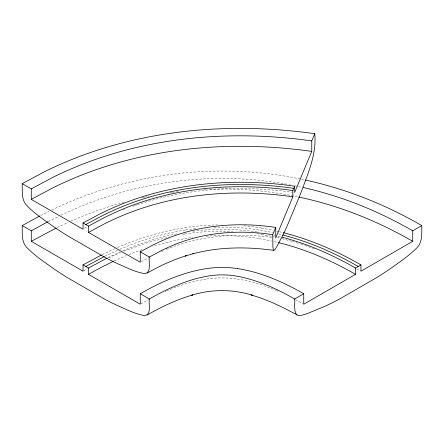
<?xml version="1.0" encoding="UTF-8"?>
<svg xmlns="http://www.w3.org/2000/svg" width="444" height="444" viewBox="0 0 444 444"><rect width="100%" height="100%" fill="white"/><g stroke="black" fill="none" stroke-linecap="round" stroke-linejoin="round"><path stroke-width="0.33" stroke-dasharray="2.22 1.67" d="M83.572 270.901L87.252 268.814M140.815 303.918L148.551 299.633M84.443 228.455L87.268 226.862M141.309 261.688L148.707 257.648M48.279 221.523L58.824 216.25M40.804 215.434L48.957 211.35M102.359 254.54L114.752 248.712M104.873 256.227L117.643 250.233M107.903 257.659L119.985 251.998M57.243 227.5L68.004 222.45M51.687 210.029C128.377 172.883 217.305 161.66 300.76 179.071M60.95 215.229C130.841 181.613 211.327 170.324 287.668 184.36M108.752 257.748L121.212 252.22M114.141 260.95L126.246 255.611M70.779 221.206C88.445 213.398 106.688 206.887 125.33 201.831M161.377 251.559L163.431 250.671M165.024 291.619L166.067 291.164M117.516 247.497C134.277 240.237 151.704 234.471 169.564 230.603A161.91 93.479 0 0 1 184.793 227.783M119.83 249.278C136.28 242.152 153.385 236.48 170.912 232.689A158.053 91.248 0 0 1 185.781 229.937M122.655 250.838C138.639 243.945 155.245 238.456 172.266 234.771A155.25 89.633 0 0 1 178.433 233.516M166.556 290.953C179.382 285.453 192.79 281.091 206.632 279.071M166.522 249.384C199.672 235.503 236.563 232.667 271.961 237.407M123.882 251.121L147.735 242.607L169.564 236.896M128.838 254.545L141.969 249.611M122.955 209.979L124.503 209.374M132.812 206.294L133.833 205.933M134.343 205.755L135.365 205.4M135.881 205.228L136.907 204.878M137.424 204.701L147.913 201.398M154.54 245.582L172.266 241.064A155.25 89.633 0 0 1 184.676 238.711M148.446 201.243C194.944 187.54 244.361 185.709 292.23 192.158M141.952 197.741L143.856 197.319M144.472 197.192L149.417 196.165M169.891 192.657L171.811 192.385M172.455 192.296L178.921 191.481M204.001 189.399L207.326 189.255M209.984 189.155C239.594 188.189 269.314 190.803 298.296 196.931M237.368 279.071C250.854 281.035 263.936 285.237 276.468 290.531M261.416 228.138L263.608 228.505A165.151 95.349 0 0 1 273.365 230.375M260.367 230.275L264.646 231.013A161.261 93.101 0 0 1 272.561 232.573M261.416 234.426L263.608 234.793A165.151 95.349 0 0 1 274.436 236.896M259.324 238.711L263.497 239.427A157.398 90.87 0 0 1 271.734 241.064M288.933 184.593L290.198 184.826M295.204 185.803L297.069 186.18M301.415 179.204L304.651 179.892M298.296 186.441L302.048 187.257M276.656 231.096L278.865 231.602M273.854 235.237L274.908 235.481M277.211 237.512L281.063 238.422M273.854 241.53L278.061 242.518M279.415 231.735L282.7 232.534M278.488 233.921L281.696 234.71M278.061 236.23L280.153 236.746M282.151 238.694L291.836 241.292M292.391 241.453L300.632 243.989M301.171 244.167L311.405 247.735M312.504 248.146L315.795 249.4M276.956 290.742L277.933 291.164M295.449 299.633L303.185 303.918M356.748 268.814L360.428 270.901M185.747 229.853A141.375 81.624 0 0 1 196.387 228.477M213.997 227.256A141.375 81.624 0 0 1 260.412 230.197M184.754 227.705A145.227 83.849 0 0 1 217.61 224.942M243.934 225.863A145.227 83.849 0 0 1 261.455 228.055M182.584 234.426A161.91 93.479 0 0 1 184.793 234.077M184.754 233.999A145.227 83.849 0 0 1 232.967 231.429M257.026 233.666A145.227 83.849 0 0 1 261.455 234.349M206.61 279.021A63.187 36.48 0 0 1 237.39 279.021M184.637 238.628A137.523 79.398 0 0 1 192.957 237.435M206.127 236.175A137.523 79.398 0 0 1 259.363 238.628M192.957 231.141A137.523 79.398 0 0 1 257.265 232.007"/><path stroke-width="0.67" d="M22.2 225.585L31.28 230.83L31.28 241.314L83.05 271.201L83.05 264.907L88.495 268.054L88.495 274.348L140.265 304.234L140.265 293.745L149.345 298.99C148.335 303.924 151.959 314.896 144.472 315.59C135.143 313.947 126.557 309.535 117.932 305.788A360.578 208.181 60 0 1 105.012 299.35L66.533 277.139A360.578 208.181 60 0 1 53.613 268.653C44.084 261.777 34.038 255.283 26.03 246.598C21.207 240.731 22.466 232.617 22.2 225.585L39.699 216.006M140.265 251.798L149.345 257.043C148.335 261.977 151.959 272.949 144.472 273.643C135.143 272 126.557 267.588 117.932 263.841A360.578 208.181 60 0 1 105.012 257.403L66.533 235.192A360.578 208.181 60 0 1 53.613 226.701C44.084 219.83 34.038 213.331 26.03 204.651C21.207 198.784 22.466 190.67 22.2 183.638L44.472 171.728A362.52 209.296 0 0 1 54.346 167.022C135.226 129.781 227.184 121.384 314.752 133.694C316.472 151.088 310.373 167.582 304.373 183.561A360.578 68.792 -82.1 0 1 300.105 194.844L287.39 225.391A360.578 68.792 -82.1 0 1 283.117 234.626L277.001 246.342L274.747 249.767L273.715 250.405L273.271 249.783L272.899 247.108L272.738 234.632L275.741 227.422C236.23 221.489 194.672 225.164 158.308 242.457A195.099 112.643 0 0 0 152.98 244.994L140.265 251.798L140.265 262.287L88.495 232.401L88.495 226.107L83.05 222.96L83.05 229.254L31.28 199.367L31.28 188.878L22.2 183.638M305.322 180.036C346.242 188.928 385.581 204.623 421.8 225.585C421.606 233.089 422.816 241.997 416.927 247.808C408.941 255.761 399.556 262.154 390.387 268.653A360.578 208.181 -60 0 1 377.467 277.139L338.988 299.35A360.578 208.181 -60 0 1 326.068 305.788L307.548 313.497L302.136 315.151L298.485 315.584L284.06 308.103L272.111 302.492L261.155 298.14L251.31 294.933L252.331 295.227C232.673 289.083 211.327 289.083 191.669 295.227L192.69 294.933C176.701 299.606 161.549 306.771 147.131 315.046M83.05 222.96L100.4 213.681A276.229 159.479 0 0 1 107.925 210.095C165.862 183.133 231.846 177.173 294.644 186.191L294.644 192.485L311.755 151.387L311.755 140.903L314.752 133.694M275.741 227.422L275.741 237.906L292.846 196.809L292.846 190.52L294.644 186.191M149.345 298.99C168.354 288.167 188.756 278.821 210.578 275.663A49.833 28.771 0 0 1 233.439 275.624C255.239 278.882 275.657 288.134 294.655 298.99L303.735 293.745L303.735 304.234L355.505 274.348L355.505 268.054L360.95 264.907L360.95 271.201L412.72 241.314L412.72 230.83L421.8 225.585M31.28 188.878L52.819 177.361A349.639 201.865 0 0 1 62.343 172.827C139.799 137.118 227.877 129.087 311.755 140.903M31.28 199.367L52.819 187.851A349.639 201.865 0 0 1 62.343 183.311C139.799 147.608 227.877 139.571 311.755 151.387M31.28 230.83L47.741 221.8M31.28 241.314L56.199 228.016M85.775 224.536L102.903 215.373A272.366 157.248 0 0 1 110.323 211.832C167.233 185.337 232.051 179.481 293.745 188.356M88.495 226.107L105.406 217.061A268.503 155.017 0 0 1 112.726 213.575C168.609 187.54 232.262 181.79 292.846 190.52M88.495 232.401L105.406 223.354A268.503 155.017 0 0 1 112.726 219.869C168.609 193.828 232.262 188.084 292.846 196.809M83.05 264.907L101.31 255.067M85.775 266.483L104.357 256.488M88.495 268.054L106.871 258.169M88.495 274.348L101.032 267.449L113.614 261.194M149.345 257.043L161.327 250.627A182.223 105.206 0 0 1 166.3 248.257M140.265 293.745C160.845 281.968 183.028 272.122 206.632 268.581A63.187 36.48 0 0 1 237.39 268.531M147.131 273.099C159.562 265.967 172.677 260.001 186.358 255.683L185.27 255.994L193.778 253.541L192.824 253.813C219.242 246.731 247.058 246.625 274.004 250.394M166.3 248.257C199.245 232.506 236.924 229.193 272.738 234.632M237.368 268.581C260.972 272.122 283.155 281.968 303.735 293.745M298.912 197.058C338.922 205.533 377.356 220.851 412.72 241.314M303.313 187.535C341.741 196.176 378.654 211.116 412.72 230.83M278.582 242.652C305.627 249.3 331.424 260.445 355.505 274.348M283.244 232.673C310.539 239.571 336.608 250.843 360.95 264.907M282.756 234.981C309.257 241.797 334.565 252.814 358.225 266.483M282.229 237.279C307.947 244.017 332.506 254.773 355.505 268.054M296.87 315.046C293.306 310.678 295.266 304.19 294.655 298.99"/></g></svg>
